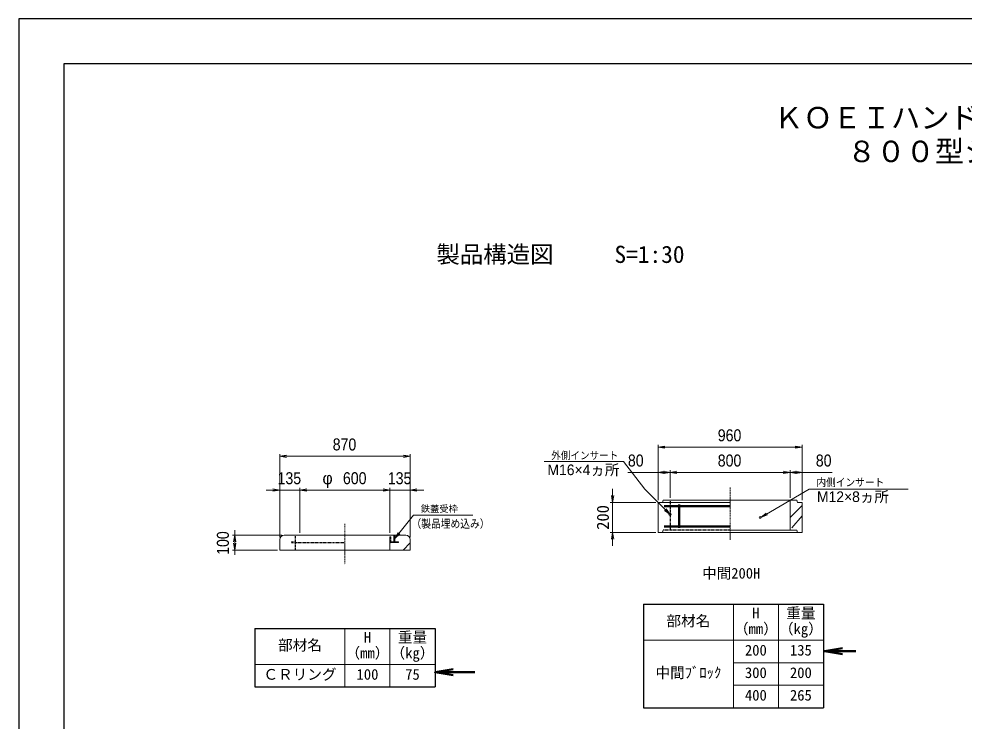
# Model space of a CAD drawing. Units: millimetres, scale not verified. Extents: x -210 to 210, y -148 to 148.
# Drawn here: x -210 to 0, y -7.5 to 148.5 of the extents above; entities that cross this region are included whole.
import ezdxf
from ezdxf.enums import TextEntityAlignment as Align

# ---------------------------------------------------------------- set-up
doc = ezdxf.new("R2010")
doc.units = ezdxf.units.MM
doc.linetypes.add('USER1', pattern=[12.95, 6.35, -3.175, 0.25, -3.175])
doc.linetypes.add('USER2', pattern=[4.7625, 3.175, -1.5875])
doc.layers.add('0-0', color=7, linetype='Continuous')
for name, color, linetype, lineweight in [('0-1_0', 9, 'Continuous', 25), ('0-2_dims', 2, 'Continuous', 13), ('0-3_pen1実線', 4, 'Continuous', 13), ('0-4_pen2実線', 3, 'Continuous', 13), ('0-5_pen3実線', 7, 'Continuous', 18), ('0-6_pen4実線', 6, 'Continuous', 25), ('0-7_pen1一点', 4, 'USER1', 13), ('0-8_pen2破線', 3, 'USER2', 25), ('0-A_鉄筋２', 7, 'Continuous', 50), ('0-C_鉄筋', 7, 'Continuous', 50)]:
    doc.layers.add(name, color=color, linetype=linetype, lineweight=lineweight)
doc.styles.add('ＭＳ ゴシック', font='')
doc.styles.add('ＭＳ Ｐゴシック', font='')
doc.styles.get('ＭＳ ゴシック').set_extended_font_data('MS Gothic')
doc.styles.get('ＭＳ Ｐゴシック').set_extended_font_data('MS PGothic')

# ---------------------------------------------------------------- blocks, each defined once
blk = doc.blocks.new('部分図 1')
at = {"layer": '0-1_0'}
blk.add_lwpolyline([(0, 0), (12600, 0), (12600, 8910), (0, 8910)], close=True, dxfattribs=at)
at = {"layer": '0-2_dims'}
for p, q in [((4260, 5703), (4260, 6071)), ((4260, 6056), (5220, 6056)), ((5220, 5703), (5220, 6071)), ((1738.43, 5455.16), (1738.43, 6010.11)), ((1738.43, 5995.11), (2608.43, 5995.11)), ((2608.43, 5470.16), (2608.43, 6010.11)), ((4260, 5703), (4260, 5903)), ((4340, 5718), (4340, 5903)), ((4340, 5718), (4340, 5902.99)), ((4340, 5887.99), (5140, 5887.99)), ((5140, 5718), (5140, 5902.99)), ((5140, 5718), (5140, 5902.99)), ((5220, 5703), (5220, 5902.99)), ((1738.43, 5770.11), (1648.43, 5770.11)), ((1738.43, 5455.16), (1738.43, 5785.11)), ((1873.43, 5770.11), (1738.43, 5770.11)), ((1873.43, 5485.16), (1873.43, 5785.11)), ((1873.43, 5485.16), (1873.43, 5785.11)), ((1873.43, 5770.11), (2473.43, 5770.11)), ((1873.43, 5770.11), (1963.43, 5770.11)), ((2473.43, 5770.11), (2383.43, 5770.11)), ((2473.43, 5485.16), (2473.43, 5785.11)), ((2473.43, 5485.16), (2473.43, 5785.11)), ((2473.43, 5770.11), (2608.43, 5770.11)), ((2608.43, 5455.16), (2608.43, 5785.11)), ((2608.43, 5770.11), (2698.43, 5770.11)), ((1438.48, 5470.16), (1438.48, 5501.98)), ((1753.43, 5470.16), (1423.48, 5470.16)), ((1438.48, 5470.16), (1438.48, 5370.16)), ((1723.43, 5370.16), (1423.48, 5370.16)), ((1438.48, 5370.16), (1438.48, 5338.34))]:
    blk.add_line(p, q, dxfattribs=at)
at = {"layer": '0-2_dims', "lineweight": 18}
for p, q in [((4030.2, 5960), (3501.8, 5960)), ((3957, 5688), (3957, 5778)), ((5311.69, 5775.35), (5928.16, 5775.35)), ((4245, 5688), (3942, 5688)), ((3957, 5688), (3957, 5488)), ((2674.44, 5603.51), (3025.91, 5603.51)), ((4245, 5488), (3942, 5488)), ((3957, 5488), (3957, 5398))]:
    blk.add_line(p, q, dxfattribs=at)
at = {"layer": '0-2_dims', "lineweight": 50}
for p, q in [((5368.81, 4695.9), (5578.19, 4695.9)), ((2773.43, 4555.93), (3040, 4555.93))]:
    blk.add_line(p, q, dxfattribs=at)
at = {"layer": '0-2_dims'}
for points in [[(4305, 6063.5), (4260, 6056), (4305, 6048.5)], [(5175, 6048.5), (5220, 6056), (5175, 6063.5)], [(1783.43, 6002.61), (1738.43, 5995.11), (1783.43, 5987.61)], [(2563.43, 5987.61), (2608.43, 5995.11), (2563.43, 6002.61)], [(4340, 5608), (4171.71, 5776.29), (4030.2, 5960)], [(4340, 5888), (4260, 5888), (4059.18, 5888)], [(4305, 5895.5), (4260, 5888), (4305, 5880.5)], [(4295, 5880.5), (4340, 5888), (4295, 5895.5)], [(4385, 5895.49), (4340, 5887.99), (4385, 5880.49)], [(5095, 5880.49), (5140, 5887.99), (5095, 5895.49)], [(5185, 5895.49), (5140, 5887.99), (5185, 5880.49)], [(5140, 5887.99), (5220, 5887.99), (5420.82, 5887.99)], [(5175, 5880.49), (5220, 5887.99), (5175, 5895.49)], [(1693.43, 5762.61), (1738.43, 5770.11), (1693.43, 5777.61)], [(1918.43, 5777.61), (1873.43, 5770.11), (1918.43, 5762.61)], [(1918.43, 5777.61), (1873.43, 5770.11), (1918.43, 5762.61)], [(2428.43, 5762.61), (2473.43, 5770.11), (2428.43, 5777.61)], [(2428.43, 5762.61), (2473.43, 5770.11), (2428.43, 5777.61)], [(2653.43, 5777.61), (2608.43, 5770.11), (2653.43, 5762.61)], [(4946, 5588), (5266.69, 5775.35), (5311.69, 5775.35)], [(4302.88, 5634.52), (4340, 5608), (4313.48, 5645.12)], [(4981.07, 5617.18), (4946, 5588), (4988.64, 5604.22)], [(2505.43, 5448.16), (2629.44, 5603.51), (2674.44, 5603.51)], [(2527.64, 5488.01), (2505.43, 5448.16), (2539.36, 5478.65)], [(1445.98, 5425.16), (1438.48, 5470.16), (1430.98, 5425.16)], [(1430.98, 5415.16), (1438.48, 5370.16), (1445.98, 5415.16)]]:
    blk.add_lwpolyline(points, dxfattribs=at)
at = {"layer": '0-2_dims', "lineweight": 18}
for points in [[(3949.5, 5733), (3957, 5688), (3964.5, 5733)], [(3964.5, 5443), (3957, 5488), (3949.5, 5443)]]:
    blk.add_lwpolyline(points, dxfattribs=at)
at = {"layer": '0-2_dims', "lineweight": 50}
for points in [[(5488.81, 4715.9), (5368.81, 4695.9), (5488.81, 4675.9)], [(2893.43, 4575.93), (2773.43, 4555.93), (2893.43, 4535.93)]]:
    blk.add_lwpolyline(points, dxfattribs=at)
at = {"layer": '0-3_pen1実線'}
for p, q in [((5140, 5588), (5220, 5668)), ((5151, 5518), (5220, 5598)), ((2473.43, 5417.18), (2476.4, 5420.16)), ((2505.43, 5449.18), (2526.4, 5470.16)), ((2561.11, 5370.16), (2608.43, 5417.48))]:
    blk.add_line(p, q, dxfattribs=at)
at = {"layer": '0-4_pen2実線'}
for p, q in [((2473.43, 5457.66), (2473.43, 5420.16)), ((2473.43, 5457.66), (2479.43, 5457.66)), ((2529.43, 5420.16), (2473.43, 5420.16)), ((2473.43, 5420.16), (2473.43, 5370.16)), ((2499.43, 5426.16), (2479.43, 5426.16)), ((2499.43, 5470.16), (2499.43, 5426.16)), ((2505.43, 5470.16), (2505.43, 5426.16)), ((2529.43, 5426.16), (2505.43, 5426.16)), ((2529.43, 5426.16), (2529.43, 5420.16))]:
    blk.add_line(p, q, dxfattribs=at)
at = {"layer": '0-4_pen2実線', "linetype": 'USER2'}
blk.add_line((2479.43, 5457.66), (2479.43, 5426.16), dxfattribs=at)
at = {"layer": '0-4_pen2実線'}
for centre, radius in [((4340, 5608), 8), ((4940, 5588), 6)]:
    blk.add_circle(centre, radius, dxfattribs=at)
at = {"layer": '0-5_pen3実線'}
for p, q in [((4260, 5688), (4260, 5488)), ((4260, 5688), (4740, 5688)), ((4290, 5688), (4295, 5703)), ((5185, 5703), (4295, 5703)), ((5140, 5703), (5140, 5503)), ((5190, 5688), (5185, 5703)), ((5190, 5688), (5220, 5688)), ((5220, 5688), (5220, 5488)), ((4260, 5488), (5220, 5488)), ((5185, 5503), (4740, 5503)), ((5190, 5488), (5185, 5503)), ((1738.43, 5440.16), (1738.43, 5370.16)), ((1768.43, 5470.16), (2578.43, 5470.16)), ((2608.43, 5440.16), (2608.43, 5370.16)), ((1738.43, 5370.16), (2608.43, 5370.16)), ((4762.25, 5009.6), (4762.25, 4319.6)), ((5062.25, 5009.6), (5062.25, 4319.6)), ((2173.43, 4848.43), (2173.43, 4458.43)), ((2473.43, 4848.43), (2473.43, 4458.43)), ((4162.25, 4769.6), (5362.25, 4769.6)), ((1573.43, 4608.43), (2773.43, 4608.43)), ((4762.25, 4619.6), (5362.25, 4619.6)), ((4762.25, 4469.6), (5362.25, 4469.6))]:
    blk.add_line(p, q, dxfattribs=at)
for centre, start, end in [((1768.43, 5440.16), 90, 180), ((2578.43, 5440.16), 0, 90)]:
    blk.add_arc(centre, 30, start, end, dxfattribs=at)
at = {"layer": '0-6_pen4実線'}
for p, q in [((4162.25, 5009.6), (5362.25, 5009.6)), ((4162.25, 5009.6), (4162.25, 4319.6)), ((5362.25, 5009.6), (5362.25, 4319.6)), ((1573.43, 4848.43), (2773.43, 4848.43)), ((1573.43, 4848.43), (1573.43, 4458.43)), ((2773.43, 4848.43), (2773.43, 4458.43)), ((1573.43, 4458.43), (2773.43, 4458.43)), ((4162.25, 4319.6), (5362.25, 4319.6))]:
    blk.add_line(p, q, dxfattribs=at)
blk.add_lwpolyline([(300, 300), (12300, 300), (12300, 8610), (300, 8610)], close=True, dxfattribs=at)
at = {"layer": '0-7_pen1一点'}
for p, q in [((4740, 5788), (4740, 5438)), ((2173.43, 5544.23), (2173.43, 5276.61))]:
    blk.add_line(p, q, dxfattribs=at)
at = {"layer": '0-8_pen2破線'}
for p, q in [((4340, 5703), (4340, 5503)), ((4290, 5488), (4295, 5503)), ((4740, 5503), (4295, 5503)), ((1817.43, 5426.16), (1841.43, 5426.16)), ((1817.43, 5426.16), (1817.43, 5420.16)), ((1817.43, 5420.16), (2173.43, 5420.16)), ((1841.43, 5470.16), (1841.43, 5370.16))]:
    blk.add_line(p, q, dxfattribs=at)
at = {"layer": '0-A_鉄筋２'}
for p, q in [((4400, 5663), (4300, 5663)), ((4400, 5528), (4300, 5528))]:
    blk.add_line(p, q, dxfattribs=at)
at = {"layer": '0-C_鉄筋'}
for p, q in [((4400, 5673), (4400, 5518)), ((4400, 5663), (4740, 5663)), ((4400, 5528), (4740, 5528))]:
    blk.add_line(p, q, dxfattribs=at)
at = {"layer": '0-2_dims', "color": 7, "style": 'ＭＳ Ｐゴシック'}
for s, height, width, p in [('960', 79.98, 0.9, (4658.18, 6071)), ('870', 79.98, 0.9, (2091.61, 6010.11)), ('外側インサート', 50.68, 0.9, (3548.34, 5960)), ('80', 79.98, 0.9, (4059.18, 5903)), ('800', 79.98, 0.9, (4658.18, 5902.99)), ('80', 79.98, 0.9, (5311.73, 5902.99)), ('135', 79.98, 0.9, (1724.11, 5785.11)), ('600', 79.98, 0.9, (2159.79, 5785.11)), ('135', 79.98, 0.9, (2459.11, 5785.11)), ('内側インサート', 51.2, 0.9, (5315.98, 5780.53)), ('（製品埋め込み）', 54.61, 0.85, (2616.96, 5501.96))]:
    blk.add_text(s, height=height, dxfattribs=dict(at, width=width)).set_placement(p, align=Align.BOTTOM_LEFT)
for s, height, p in [('M16×4ヵ所', 70.81, (3523.03, 5848.29)), ('φ', 79.98, (2023.43, 5785.11)), ('M12×8ヵ所', 70.81, (5319.41, 5669.07)), ('鉄蓋受枠', 44.11, (2678.73, 5610.05))]:
    blk.add_text(s, height=height, dxfattribs=at).set_placement(p, align=Align.BOTTOM_LEFT)
at = {"layer": '0-2_dims', "color": 7, "style": 'ＭＳ ゴシック'}
blk.add_text('200', height=80.65, rotation=90, dxfattribs=at).set_placement((3956.5, 5505.5), align=Align.BOTTOM_LEFT)
at = {"layer": '0-2_dims', "color": 7, "style": 'ＭＳ Ｐゴシック', "width": 0.9}
blk.add_text('100', height=79.98, rotation=90, dxfattribs=at).set_placement((1423.48, 5338.34), align=Align.BOTTOM_LEFT)
at = {"layer": '0-5_pen3実線', "style": 'ＭＳ ゴシック'}
for s, height, p in [('\u3000製品構造図\u3000', 114.4, (2627, 7249.52)), ('S=1:30', 114.4, (3969.65, 7249.52)), ('H', 71.47, (4887.88, 4893.36)), ('重量', 71.47, (5114.77, 4893.36)), ('部材名', 71.47, (4316.02, 4840.86)), ('（mm）', 71.49, (4765.98, 4788.35)), ('（kg）', 71.49, (5065.98, 4788.35)), ('H', 71.47, (2299.05, 4732.18)), ('重量', 71.47, (2525.95, 4732.19)), ('部材名', 71.47, (1727.2, 4679.69)), ('（mm）', 71.49, (2177.16, 4627.17)), ('（kg）', 71.49, (2477.16, 4627.17)), ('200', 71.47, (4839.13, 4645.86)), ('135', 71.47, (5139.13, 4645.86)), ('中間ﾌﾞﾛｯｸ', 71.48, (4242.88, 4495.86)), ('ＣＲリング', 71.46, (1629.73, 4484.69)), ('100', 71.47, (2250.31, 4484.69)), ('75', 71.44, (2574.7, 4484.7)), ('300', 71.47, (4839.14, 4495.86)), ('200', 71.45, (5139.16, 4495.88)), ('400', 71.46, (4839.15, 4345.87)), ('265', 71.47, (5139.13, 4345.86))]:
    blk.add_text(s, height=height, dxfattribs=at).set_placement(p, align=Align.BOTTOM_LEFT)
at = {"layer": '0-6_pen4実線', "style": 'ＭＳ ゴシック'}
for s, p in [('\u3000ＫＯＥＩハンドホール構造図\u3000', (4837.55, 8137.5)), ('８００型シリーズ', (5520.06, 7912.51))]:
    blk.add_text(s, height=143, dxfattribs=at).set_placement(p, align=Align.BOTTOM_LEFT)
at = {"layer": '0-C_鉄筋', "style": 'ＭＳ ゴシック'}
blk.add_text('中間200H', height=71.11, dxfattribs=at).set_placement((4554, 5159), align=Align.BOTTOM_LEFT)

msp = doc.modelspace()

# ---------------------------------------------------------------- block references
at = {"layer": '0-0', "xscale": 0.0333333, "yscale": 0.0333333}
msp.add_blockref('部分図 1', (-210, -148.5), dxfattribs=at)

doc.saveas('drawing.dxf')
